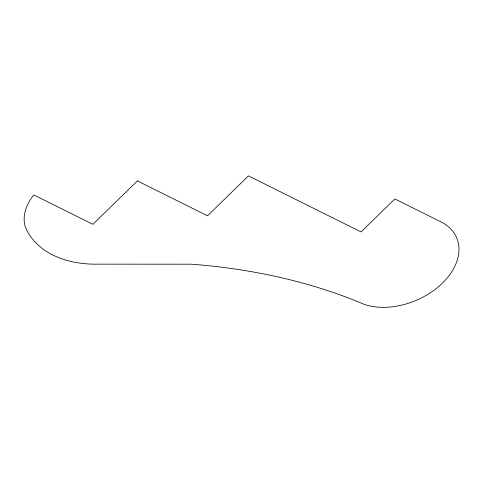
<?xml version="1.0" encoding="UTF-8"?>
<svg xmlns="http://www.w3.org/2000/svg" width="483" height="483" viewBox="0 0 483 483"><rect width="100%" height="100%" fill="white"/><g stroke="black" fill="none" stroke-linecap="round" stroke-linejoin="round"><path stroke-width="0.72" d="M137.389 180.908L92.881 224.323L33.822 194.921A53.83 36.37 -22.9 0 0 25.508 227.499A107.317 72.498 -22.9 0 0 93.853 264.159L191.383 264.189A623.535 421.254 -22.9 0 1 364.647 304.55A61.848 41.786 -22.9 0 0 445.362 280.08A61.848 41.786 -22.9 0 0 440.085 221.449L394.871 198.936L361.043 231.937L248.467 175.878L207.521 215.823L137.389 180.908"/></g></svg>
